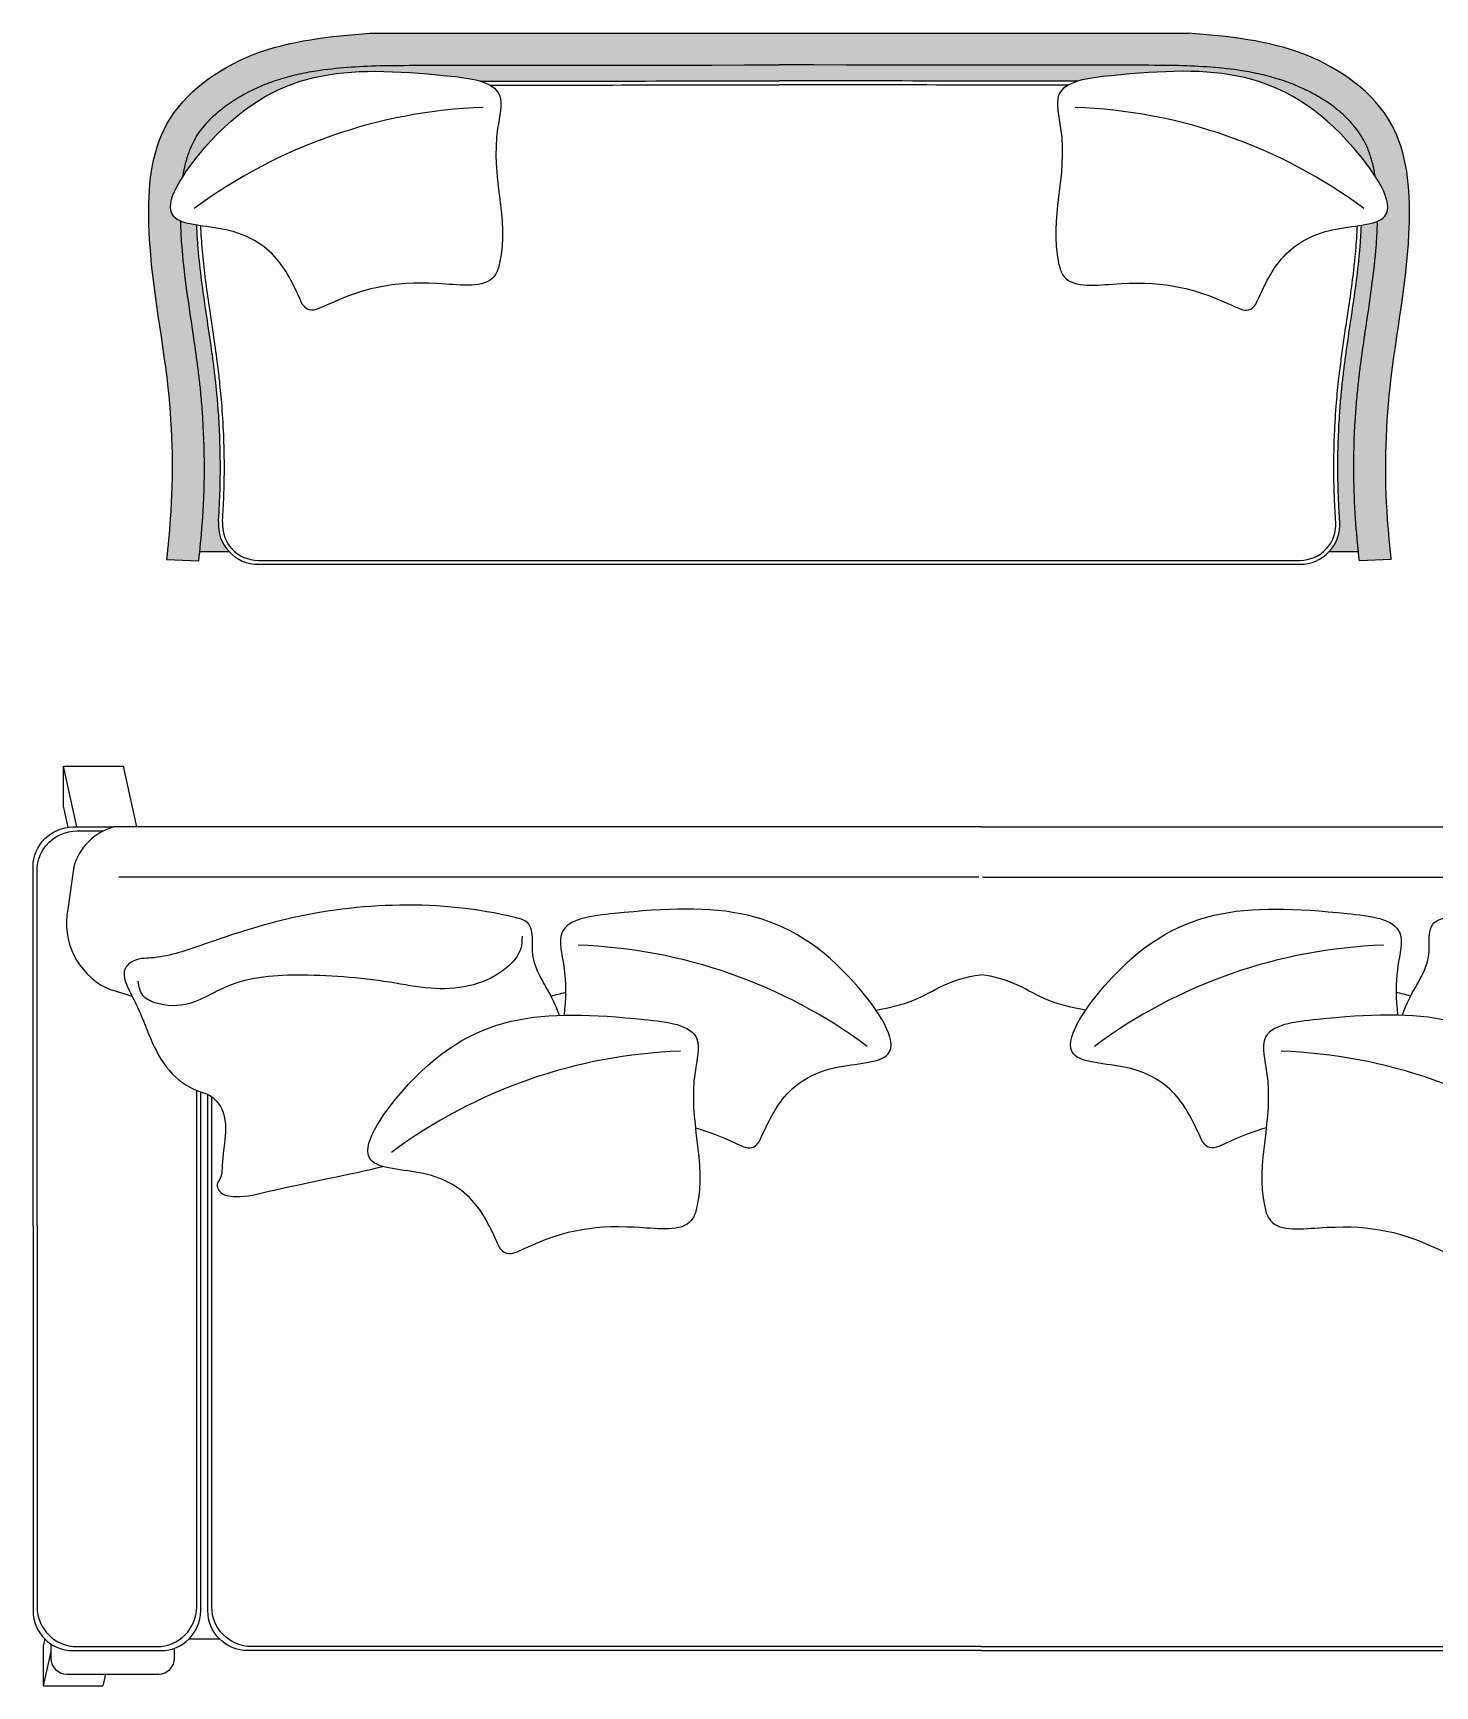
# Model space of a CAD drawing. Header units: millimetres. Extents: x -38686 to 870903, y -23218 to 232707.
# Drawn here: x 53590 to 55347, y 25335 to 27408 of the extents above; entities that cross this region are included whole.
import ezdxf

# ---------------------------------------------------------------- set-up
doc = ezdxf.new("R2010")
doc.units = ezdxf.units.MM
doc.header["$LTSCALE"] = 10
doc.layers.add('40 - Detail Outline', color=142, linetype='Continuous')

msp = doc.modelspace()

# ---------------------------------------------------------------- hatches: boundary and pattern name
at = {"layer": '40 - Detail Outline'}
h = msp.add_hatch(dxfattribs=at)
h.set_pattern_fill('ANGLE', color=251, scale=2, angle=180.0057742412218, style=0)
h.set_pattern_definition([(180.0057742412217, (10446.13662483829, 30952.28804867177), (0.001407889907715427, -13.96999992905677), [10.16, -3.81]), (270.0057742412217, (10446.13662483829, 30952.28804867177), (13.96999992905677, 0.001407889907714571), [10.16, -3.81])])
edge = h.paths.add_edge_path()
edge.add_spline(control_points=[(54012.14816807176, 27407.78005104836), (53962.2650689928, 27403.45986878583), (53866.48306748213, 27395.16456012145), (53741.61606233672, 27306.41912409091), (53727.79283942931, 27139.27712728154), (53763.68422221908, 26978.95720020467), (53766.64796815463, 26836.13786025151), (53759.37776166655, 26764.61645505424), (53757.66632809918, 26747.78005104836)], knot_values=[0, 0, 0, 0, 149.7603242992956, 287.5591908508983, 413.4951395814311, 621.5648202672626, 786.5247761213075, 837.3126046125625, 837.3126046125625, 837.3126046125625, 837.3126046125625], degree=3, periodic=0)
edge.add_line((53757.66632809918, 26747.78005104836), (53797.63333459657, 26746.15573838408))
edge.add_spline(control_points=[(53797.63333459661, 26746.15573838408), (53799.08114199119, 26759.67026566952), (53800.74057168196, 26775.95055105838), (53802.22017854746, 26795.54840399731), (53802.42766139121, 26798.47781414391), (53802.81388303635, 26804.33203638902), (53802.99306598862, 26807.26043360741), (53803.48902506992, 26816.04879455706), (53803.7642122368, 26821.91192739975), (53804.42493815674, 26839.5084977593), (53804.64565389897, 26851.24910488387), (53804.66020375054, 26886.45566276509), (53803.80663356115, 26909.90632807654), (53801.52828069555, 26941.37350829009), (53800.83582395298, 26949.5104469264), (53799.41018047335, 26964.09230597944), (53798.7109171738, 26970.55291541078), (53797.20574252409, 26983.36608649014), (53796.40114894151, 26989.72709569196), (53793.88129415282, 27008.68608599511), (53792.0604849245, 27021.15993475272), (53787.65286904864, 27050.81553066907), (53785.05393974751, 27067.87185151617), (53780.44969554193, 27101.68122869898), (53778.4440623025, 27118.43339529085), (53776.58530387294, 27140.37029278992), (53776.20011405658, 27145.58966538876), (53775.61674872201, 27155.12465802284), (53775.39772761185, 27159.44015804577), (53775.12194173152, 27166.47386885948), (53775.03505282299, 27169.19240356405), (53774.96914267298, 27171.90836677728)], knot_values=[0, 0, 0, 0, 48.07060013379734, 48.07060013379734, 56.47789240769309, 56.47789240769309, 64.88518468158884, 64.88518468158884, 81.69976922938034, 81.69976922938034, 115.3289383249633, 115.3289383249633, 182.5872765161294, 182.5872765161294, 206.1104028338449, 206.1104028338449, 224.8551363889766, 224.8551363889766, 243.5998699441083, 243.5998699441083, 281.0893370543718, 281.0893370543718, 333.6639460987698, 333.6639460987698, 386.2385551431677, 386.2385551431677, 402.6676771919057, 402.6676771919057, 416.2497866608803, 416.2497866608803, 424.7909504151823, 424.7909504151823, 424.7909504151823, 424.7909504151823], degree=3, periodic=0)
edge.add_spline(control_points=[(53774.96914267298, 27171.90836677732), (53771.07269126049, 27173.52629208439), (53755.29127488993, 27183.5368390875), (53764.622631912, 27207.8877552368), (53777.92532439984, 27228.46243265863)], knot_values=[191.4067610324763, 191.4067610324763, 191.4067610324763, 191.4067610324763, 206.3684940841009, 266.00293217452, 266.00293217452, 266.00293217452, 266.00293217452], degree=3, periodic=0)
edge.add_spline(control_points=[(53777.92532439984, 27228.46243265863), (53778.74999719954, 27233.70872560212), (53779.75406931262, 27238.78318017815), (53782.31192555299, 27249.20085692785), (53783.92182006311, 27254.48174698838), (53787.65227363285, 27264.45016488157), (53789.77126060298, 27269.13703032514), (53792.64300242084, 27274.42279080079), (53793.13671430253, 27275.2993857998), (53794.15933809982, 27277.05252950008), (53794.68662818035, 27277.92618018925), (53796.31625261405, 27280.53818045118), (53797.46637544376, 27282.26761959286), (53801.10528384772, 27287.41703737604), (53803.78319441999, 27290.79845492565), (53809.61562638072, 27297.4286272312), (53812.7700580376, 27300.67706820479), (53821.47320997642, 27308.84583971033), (53827.34784712933, 27313.63739055321), (53839.93810743163, 27322.65085403157), (53846.65271557969, 27326.87241266238), (53860.62991205306, 27334.63007015896), (53867.89207224856, 27338.16625747819), (53882.64572788408, 27344.46781878026), (53890.12205947089, 27347.2267748923), (53905.33656005416, 27352.07648858065), (53913.07206494221, 27354.16632128173), (53928.82056005983, 27357.77248426377), (53936.83342492644, 27359.28849691696), (53957.60001761431, 27362.53810279136), (53970.54863684881, 27363.93508726717), (53997.05581655906, 27365.9446620855), (54010.61286804665, 27366.55702277676), (54035.35348588676, 27367.32423161422), (54046.4392893223, 27367.54851463917), (54524.86932059395, 27367.77212251062)], knot_values=[486.9828337777111, 486.9828337777111, 486.9828337777111, 486.9828337777111, 505.6984918914179, 505.6984918914179, 527.0374822584604, 527.0374822584604, 548.3764726255029, 548.3764726255029, 552.6850593249357, 552.6850593249357, 556.9936460243684, 556.9936460243684, 565.6108194232339, 565.6108194232339, 582.8451662209649, 582.8451662209649, 600.0795130186958, 600.0795130186958, 627.348964405059, 627.348964405059, 654.6184157914221, 654.6184157914221, 681.8878671777852, 681.8878671777852, 709.1573185641483, 709.1573185641483, 736.4267699505115, 736.4267699505115, 763.6962213368746, 763.6962213368746, 805.892937542554, 805.892937542554, 848.0896537482334, 848.0896537482334, 881.450116112778, 881.450116112778, 881.450116112778, 881.450116112778], degree=3, periodic=0)
edge.add_spline(control_points=[(54524.86932059401, 27367.77212251062), (55003.29935186566, 27367.54851463917), (55014.38515530125, 27367.32423161422), (55039.12577314134, 27366.55702277676), (55052.68282462889, 27365.9446620855), (55079.19000433921, 27363.93508726717), (55092.1386235737, 27362.53810279136), (55112.90521626157, 27359.28849691696), (55120.91808112818, 27357.77248426377), (55136.66657624577, 27354.16632128173), (55144.4020811338, 27352.07648858065), (55159.61658171713, 27347.2267748923), (55167.09291330387, 27344.46781878026), (55181.84656893942, 27338.16625747819), (55189.10872913492, 27334.63007015896), (55203.08592560832, 27326.87241266238), (55209.80053375638, 27322.65085403157), (55222.39079405865, 27313.63739055321), (55228.26543121156, 27308.84583971033), (55236.96858315042, 27300.67706820479), (55240.12301480729, 27297.4286272312), (55245.95544676797, 27290.79845492565), (55248.6333573403, 27287.41703737604), (55252.27226574425, 27282.26761959286), (55253.42238857393, 27280.53818045118), (55255.05201300766, 27277.92618018925), (55255.57930308819, 27277.05252950008), (55256.60192688549, 27275.2993857998), (55257.09563876718, 27274.42279080079), (55259.967380585, 27269.13703032514), (55262.08636755517, 27264.45016488157), (55265.8168211249, 27254.48174698838), (55267.42671563497, 27249.20085692785), (55269.98457187539, 27238.78318017815), (55270.98864398844, 27233.70872560212), (55271.81331678812, 27228.46243265863)], knot_values=[486.9828337777226, 486.9828337777226, 486.9828337777226, 486.9828337777226, 520.3432961423031, 520.3432961423031, 562.5400123479825, 562.5400123479825, 604.7367285536619, 604.7367285536619, 632.006179940025, 632.006179940025, 659.2756313263882, 659.2756313263882, 686.5450827127513, 686.5450827127513, 713.8145340991144, 713.8145340991144, 741.0839854854776, 741.0839854854776, 768.3534368718407, 768.3534368718407, 785.5877836695716, 785.5877836695716, 802.8221304673026, 802.8221304673026, 811.4393038661681, 811.4393038661681, 815.7478905656009, 815.7478905656009, 820.0564772650337, 820.0564772650337, 841.3954676320761, 841.3954676320761, 862.7344579991186, 862.7344579991186, 881.4501161128139, 881.4501161128139, 881.4501161128139, 881.4501161128139], degree=3, periodic=0)
edge.add_spline(control_points=[(55271.81331678812, 27228.46243265867), (55285.11600927595, 27207.88775523685), (55294.44736629806, 27183.5368390875), (55278.66594992753, 27173.52629208439), (55274.76949851506, 27171.90836677732)], knot_values=[191.4067610324986, 191.4067610324986, 191.4067610324986, 191.4067610324986, 251.0411991229657, 266.0029321745681, 266.0029321745681, 266.0029321745681, 266.0029321745681], degree=3, periodic=0)
edge.add_spline(control_points=[(55274.76949851506, 27171.90836677728), (55274.70358836497, 27169.19240356405), (55274.61669945647, 27166.47386885948), (55274.34091357616, 27159.44015804577), (55274.12189246598, 27155.12465802284), (55273.53852713143, 27145.58966538876), (55273.15333731505, 27140.37029278992), (55271.29457888548, 27118.43339529085), (55269.28894564608, 27101.68122869898), (55264.68470144045, 27067.87185151617), (55262.08577213937, 27050.81553066907), (55257.67815626349, 27021.15993475272), (55255.8573470352, 27008.68608599511), (55253.3374922465, 26989.72709569196), (55252.53289866392, 26983.36608649014), (55251.02772401419, 26970.55291541078), (55250.32846071466, 26964.09230597944), (55248.90281723504, 26949.5104469264), (55248.21036049243, 26941.37350829009), (55245.93200762683, 26909.90632807654), (55245.07843743748, 26886.45566276509), (55245.09298728901, 26851.24910488387), (55245.31370303128, 26839.5084977593), (55245.97442895119, 26821.91192739975), (55246.24961611803, 26816.04879455706), (55246.74557519937, 26807.26043360741), (55246.92475815164, 26804.33203638902), (55247.31097979678, 26798.47781414391), (55247.51846264052, 26795.54840399731), (55248.99806950602, 26775.95055105838), (55250.65749919682, 26759.67026566952), (55252.1053065914, 26746.15573838408)], knot_values=[0, 0, 0, 0, 8.54116375429868, 8.54116375429868, 22.12327322327326, 22.12327322327326, 38.55239527201121, 38.55239527201121, 91.12700431640917, 91.12700431640917, 143.7016133608071, 143.7016133608071, 181.1910804710706, 181.1910804710706, 199.9358140262023, 199.9358140262023, 218.6805475813341, 218.6805475813341, 242.2036738990496, 242.2036738990496, 309.4620120902156, 309.4620120902156, 343.0911811857986, 343.0911811857986, 359.9057657335901, 359.9057657335901, 368.3130580074858, 368.3130580074858, 376.7203502813816, 376.7203502813816, 424.7909504151789, 424.7909504151789, 424.7909504151789, 424.7909504151789], degree=3, periodic=0)
edge.add_line((55252.1053065914, 26746.15573838408), (55292.07231308884, 26747.78005104836))
edge.add_spline(control_points=[(55292.07231308881, 26747.78005104836), (55290.36087952147, 26764.61645505424), (55283.09067303335, 26836.13786025151), (55286.05441896891, 26978.95720020467), (55321.9458017587, 27139.27712728154), (55308.1225788513, 27306.41912409091), (55183.25557370583, 27395.16456012145), (55087.47357219519, 27403.45986878583), (55037.59047311626, 27407.78005104836)], knot_values=[0, 0, 0, 0, 50.78782849125505, 215.7477843452999, 423.8174650311314, 549.7534137616642, 687.5522803132669, 837.3126046125625, 837.3126046125625, 837.3126046125625, 837.3126046125625], degree=3, periodic=0)
edge.add_line((55037.59047311626, 27407.78005104836), (54012.14816807177, 27407.78005104836))
h = msp.add_hatch(dxfattribs=at)
h.set_pattern_fill('ANGLE', color=251, scale=0.9999999999999999, angle=225.0057742412217, style=0)
h.set_pattern_definition([(225.0057742412217, (10446.13662483829, 30952.28804867177), (4.939638605756268, -4.938643077255358), [5.079999999999998, -1.905]), (315.0057742412218, (10446.13662483829, 30952.28804867177), (4.938643077255358, 4.939638605756268), [5.079999999999999, -1.905])])
edge = h.paths.add_edge_path()
edge.add_spline(control_points=[(54524.86932059395, 27367.77212251062), (54046.4392893223, 27367.54851463917), (54035.35348588676, 27367.32423161422), (54010.61286804665, 27366.55702277676), (53997.05581655906, 27365.9446620855), (53970.54863684881, 27363.93508726717), (53957.60001761431, 27362.53810279136), (53936.83342492644, 27359.28849691696), (53928.82056005983, 27357.77248426377), (53913.07206494221, 27354.16632128173), (53905.33656005416, 27352.07648858065), (53890.12205947089, 27347.2267748923), (53882.64572788408, 27344.46781878026), (53867.89207224856, 27338.16625747819), (53860.62991205306, 27334.63007015896), (53846.65271557969, 27326.87241266238), (53839.93810743163, 27322.65085403157), (53827.34784712933, 27313.63739055321), (53821.47320997642, 27308.84583971033), (53812.7700580376, 27300.67706820479), (53809.61562638072, 27297.4286272312), (53803.78319441999, 27290.79845492565), (53801.10528384772, 27287.41703737604), (53797.46637544376, 27282.26761959286), (53796.31625261405, 27280.53818045118), (53794.68662818035, 27277.92618018925), (53794.15933809982, 27277.05252950008), (53793.13671430253, 27275.2993857998), (53792.64300242084, 27274.42279080079), (53789.77126060298, 27269.13703032514), (53787.65227363285, 27264.45016488157), (53783.92182006311, 27254.48174698838), (53782.31192555299, 27249.20085692785), (53779.75406931262, 27238.78318017815), (53778.74999719954, 27233.70872560212), (53777.92532439984, 27228.46243265863)], knot_values=[486.982833777711, 486.982833777711, 486.982833777711, 486.982833777711, 520.3432961422556, 520.3432961422556, 562.540012347935, 562.540012347935, 604.7367285536144, 604.7367285536144, 632.0061799399775, 632.0061799399775, 659.2756313263407, 659.2756313263407, 686.5450827127038, 686.5450827127038, 713.8145340990669, 713.8145340990669, 741.08398548543, 741.08398548543, 768.3534368717932, 768.3534368717932, 785.5877836695241, 785.5877836695241, 802.8221304672551, 802.8221304672551, 811.4393038661206, 811.4393038661206, 815.7478905655533, 815.7478905655533, 820.0564772649861, 820.0564772649861, 841.3954676320286, 841.3954676320286, 862.7344579990711, 862.7344579990711, 881.4501161127779, 881.4501161127779, 881.4501161127779, 881.4501161127779], degree=3, periodic=0)
edge.add_spline(control_points=[(53777.92532439984, 27228.46243265863), (53785.62279758259, 27240.36776895374), (53883.88872124959, 27365.32734086904), (53989.88167414913, 27367.15491197399), (54138.36242311983, 27351.16408555508), (54150.63539085514, 27347.45656227559)], knot_values=[266.00293217452, 266.00293217452, 266.00293217452, 266.00293217452, 300.509817783436, 617.2471518604484, 653.4699217599625, 653.4699217599625, 653.4699217599625, 653.4699217599625], degree=3, periodic=0)
edge.add_spline(control_points=[(54150.63539085508, 27347.45656227559), (54223.55031513234, 27347.56733067847), (54339.31136680854, 27347.66786291304), (54524.86932059401, 27347.76815204972)], knot_values=[866.0903833866362, 866.0903833866362, 866.0903833866362, 866.0903833866362, 881.0554126370835, 881.0554126370835, 881.0554126370835, 881.0554126370835], degree=3, periodic=0)
edge.add_spline(control_points=[(54524.86932059401, 27347.76815204972), (54710.42727437941, 27347.66786291304), (54826.18832605565, 27347.56733067847), (54899.10325033288, 27347.45656227559)], knot_values=[866.0903833866342, 866.0903833866342, 866.0903833866342, 866.0903833866342, 881.055412637079, 881.055412637079, 881.055412637079, 881.055412637079], degree=3, periodic=0)
edge.add_spline(control_points=[(54899.1032503329, 27347.45656227559), (54911.37621806818, 27351.16408555508), (55059.85696703894, 27367.15491197399), (55165.84991993837, 27365.32734086904), (55264.11584360542, 27240.36776895374), (55271.81331678812, 27228.46243265867)], knot_values=[266.0029321745681, 266.0029321745681, 266.0029321745681, 266.0029321745681, 302.2257020740824, 618.9630361510948, 653.4699217599627, 653.4699217599627, 653.4699217599627, 653.4699217599627], degree=3, periodic=0)
edge.add_spline(control_points=[(55271.81331678812, 27228.46243265863), (55270.98864398844, 27233.70872560212), (55269.98457187539, 27238.78318017815), (55267.42671563497, 27249.20085692785), (55265.8168211249, 27254.48174698838), (55262.08636755517, 27264.45016488157), (55259.967380585, 27269.13703032514), (55257.09563876718, 27274.42279080079), (55256.60192688549, 27275.2993857998), (55255.57930308819, 27277.05252950008), (55255.05201300766, 27277.92618018925), (55253.42238857393, 27280.53818045118), (55252.27226574425, 27282.26761959286), (55248.6333573403, 27287.41703737604), (55245.95544676797, 27290.79845492565), (55240.12301480729, 27297.4286272312), (55236.96858315042, 27300.67706820479), (55228.26543121156, 27308.84583971033), (55222.39079405865, 27313.63739055321), (55209.80053375638, 27322.65085403157), (55203.08592560832, 27326.87241266238), (55189.10872913492, 27334.63007015896), (55181.84656893942, 27338.16625747819), (55167.09291330387, 27344.46781878026), (55159.61658171713, 27347.2267748923), (55144.4020811338, 27352.07648858065), (55136.66657624577, 27354.16632128173), (55120.91808112818, 27357.77248426377), (55112.90521626157, 27359.28849691696), (55092.1386235737, 27362.53810279136), (55079.19000433921, 27363.93508726717), (55052.68282462889, 27365.9446620855), (55039.12577314134, 27366.55702277676), (55014.38515530125, 27367.32423161422), (55003.29935186566, 27367.54851463917), (54524.86932059401, 27367.77212251062)], knot_values=[486.9828337777226, 486.9828337777226, 486.9828337777226, 486.9828337777226, 505.6984918914179, 505.6984918914179, 527.0374822584604, 527.0374822584604, 548.3764726255029, 548.3764726255029, 552.6850593249357, 552.6850593249357, 556.9936460243684, 556.9936460243684, 565.6108194232339, 565.6108194232339, 582.8451662209649, 582.8451662209649, 600.0795130186958, 600.0795130186958, 627.348964405059, 627.348964405059, 654.6184157914221, 654.6184157914221, 681.8878671777852, 681.8878671777852, 709.1573185641483, 709.1573185641483, 736.4267699505115, 736.4267699505115, 763.6962213368746, 763.6962213368746, 805.892937542554, 805.892937542554, 848.0896537482334, 848.0896537482334, 881.4501161128139, 881.4501161128139, 881.4501161128139, 881.4501161128139], degree=3, periodic=0)
edge = h.paths.add_edge_path()
edge.add_line((55214.42036709283, 26757.865089339), (55251.56693325756, 26757.865089339))
edge.add_spline(control_points=[(55274.76949851506, 27171.90836677728), (55274.70358836497, 27169.19240356405), (55274.61669945647, 27166.47386885948), (55274.34091357616, 27159.44015804577), (55274.12189246598, 27155.12465802284), (55273.53852713143, 27145.58966538876), (55273.15333731505, 27140.37029278992), (55271.29457888548, 27118.43339529085), (55269.28894564608, 27101.68122869898), (55264.68470144045, 27067.87185151617), (55262.08577213937, 27050.81553066907), (55257.67815626349, 27021.15993475272), (55255.8573470352, 27008.68608599511), (55253.3374922465, 26989.72709569196), (55252.53289866392, 26983.36608649014), (55251.02772401419, 26970.55291541078), (55250.32846071466, 26964.09230597944), (55248.90281723504, 26949.5104469264), (55248.21036049243, 26941.37350829009), (55245.93200762683, 26909.90632807654), (55245.07843743748, 26886.45566276509), (55245.09298728901, 26851.24910488387), (55245.31370303128, 26839.5084977593), (55245.97442895119, 26821.91192739975), (55246.24961611803, 26816.04879455706), (55246.74557519937, 26807.26043360741), (55246.92475815164, 26804.33203638902), (55247.31097979678, 26798.47781414391), (55247.51846264052, 26795.54840399731), (55248.99806950602, 26775.95055105838), (55250.65749919682, 26759.67026566952), (55252.1053065914, 26746.15573838408)], knot_values=[0, 0, 0, 0, 8.54116375429868, 8.54116375429868, 22.12327322327326, 22.12327322327326, 38.55239527201121, 38.55239527201121, 91.12700431640917, 91.12700431640917, 143.7016133608071, 143.7016133608071, 181.1910804710706, 181.1910804710706, 199.9358140262023, 199.9358140262023, 218.6805475813341, 218.6805475813341, 242.2036738990496, 242.2036738990496, 309.4620120902156, 309.4620120902156, 343.0911811857986, 343.0911811857986, 359.9057657335901, 359.9057657335901, 368.3130580074858, 368.3130580074858, 376.7203502813816, 376.7203502813816, 424.7909504151789, 424.7909504151789, 424.7909504151789, 424.7909504151789], degree=3, periodic=0)
edge.add_spline(control_points=[(55274.76949851506, 27171.90836677732), (55269.25202548347, 27169.61734391986), (55262.26844928387, 27168.10809463179), (55254.61112148315, 27166.84966753491)], knot_values=[170.2205713744746, 170.2205713744746, 170.2205713744746, 170.2205713744746, 191.4067610324986, 191.4067610324986, 191.4067610324986, 191.4067610324986], degree=3, periodic=0)
edge.add_spline(control_points=[(55254.61112148318, 27166.84966753491), (55254.42498347655, 27161.51797482173), (55254.15858305304, 27156.18143191553), (55253.42709710504, 27144.60134805624), (55252.93662810052, 27138.35413010227), (55251.17909927457, 27119.12306877483), (55249.64105655492, 27106.05306766742), (55246.13346649639, 27079.57730597806), (55244.16187388042, 27066.16830411502), (55240.09827944246, 27038.90257428489), (55238.00469749066, 27025.04716120274), (55235.14743537433, 27004.66068211539), (55234.29316684211, 26998.3521624173), (55233.06967057259, 26988.80193626078), (55232.67152934353, 26985.60403105036), (55231.89884884792, 26979.17835877055), (55231.52410993096, 26975.94731293451), (55230.5188914669, 26966.90038665602), (55229.92037922921, 26961.06038338654), (55228.65829767368, 26947.53633476742), (55228.03004259072, 26939.83578560165), (55226.75636369814, 26921.59445256283), (55226.18809714622, 26911.04115316805), (55225.15645811, 26883.70973657057), (55224.94935746354, 26866.90597652328), (55225.29306872821, 26841.69437320889), (55225.51673764348, 26833.28954020158), (55226.01806129495, 26820.68814750238), (55226.21280842356, 26816.48865688975), (55226.65795976791, 26808.09285540713), (55226.90825052297, 26803.8979089837), (55227.28509731713, 26798.22170837513), (55227.38704235209, 26796.74104227744), (55227.49230822525, 26795.26219019405)], knot_values=[51.95521890397282, 51.95521890397282, 51.95521890397282, 51.95521890397282, 69.34591305675667, 69.34591305675667, 89.59696645505602, 89.59696645505602, 131.4340819367074, 131.4340819367074, 173.2711974183588, 173.2711974183588, 215.1083129000102, 215.1083129000102, 233.6271864444486, 233.6271864444486, 242.8866232166678, 242.8866232166678, 252.146059988887, 252.146059988887, 268.7226730483786, 268.7226730483786, 290.5223762510073, 290.5223762510073, 320.266916921456, 320.266916921456, 367.4322168667686, 367.4322168667686, 391.0148668394249, 391.0148668394249, 402.8061918257531, 402.8061918257531, 414.5975168120813, 414.5975168120813, 418.758561000908, 418.758561000908, 418.758561000908, 418.758561000908], degree=3, periodic=0)
edge.add_arc((55177.61849656206, 26791.71213242168), 50.00000000000362, -42.60505121786298, 4.0714922899517205, ccw=False)
edge = h.paths.add_edge_path()
edge.add_spline(control_points=[(53822.24633296274, 26795.26219019405), (53822.3515988359, 26796.74104227744), (53822.45354387083, 26798.22170837513), (53822.83039066504, 26803.8979089837), (53823.08068142005, 26808.09285540713), (53823.52583276446, 26816.48865688975), (53823.72057989301, 26820.68814750238), (53824.2219035445, 26833.28954020158), (53824.44557245978, 26841.69437320889), (53824.78928372441, 26866.90597652328), (53824.58218307802, 26883.70973657057), (53823.55054404179, 26911.04115316805), (53822.98227748985, 26921.59445256283), (53821.70859859724, 26939.83578560165), (53821.08034351427, 26947.53633476742), (53819.81826195878, 26961.06038338654), (53819.21974972112, 26966.90038665602), (53818.21453125702, 26975.94731293451), (53817.83979234009, 26979.17835877055), (53817.06711184443, 26985.60403105036), (53816.66897061537, 26988.80193626078), (53815.44547434591, 26998.3521624173), (53814.59120581366, 27004.66068211539), (53811.73394369736, 27025.04716120274), (53809.64036174555, 27038.90257428489), (53805.57676730753, 27066.16830411502), (53803.60517469159, 27079.57730597806), (53800.09758463307, 27106.05306766742), (53798.55954191345, 27119.12306877483), (53796.80201308744, 27138.35413010227), (53796.31154408294, 27144.60134805624), (53795.58005813495, 27156.18143191558), (53795.31365771143, 27161.51797482173), (53795.12751970484, 27166.84966753491)], knot_values=[51.95521890397453, 51.95521890397453, 51.95521890397453, 51.95521890397453, 56.11626309279958, 56.11626309279958, 67.90758807912775, 67.90758807912775, 79.69891306545591, 79.69891306545591, 103.2815630381122, 103.2815630381122, 150.4468629834249, 150.4468629834249, 180.1914036538735, 180.1914036538735, 201.9911068565023, 201.9911068565023, 218.5677199159938, 218.5677199159938, 227.827156688213, 227.827156688213, 237.0865934604322, 237.0865934604322, 255.6054670048706, 255.6054670048706, 297.442582486522, 297.442582486522, 339.2796979681734, 339.2796979681734, 381.1168134498248, 381.1168134498248, 401.3678668481242, 401.3678668481242, 418.7585610009095, 418.7585610009095, 418.7585610009095, 418.7585610009095], degree=3, periodic=0)
edge.add_spline(control_points=[(53795.12751970487, 27166.84966753491), (53787.47019190417, 27168.10809463179), (53780.48661570458, 27169.61734391986), (53774.96914267298, 27171.90836677732)], knot_values=[170.2205713744788, 170.2205713744788, 170.2205713744788, 170.2205713744788, 191.4067610324763, 191.4067610324763, 191.4067610324763, 191.4067610324763], degree=3, periodic=0)
edge.add_spline(control_points=[(53774.96914267298, 27171.90836677728), (53775.03505282299, 27169.19240356405), (53775.12194173152, 27166.47386885948), (53775.39772761185, 27159.44015804577), (53775.61674872201, 27155.12465802284), (53776.20011405658, 27145.58966538876), (53776.58530387294, 27140.37029278992), (53778.4440623025, 27118.43339529085), (53780.44969554193, 27101.68122869898), (53785.05393974751, 27067.87185151617), (53787.65286904864, 27050.81553066907), (53792.0604849245, 27021.15993475272), (53793.88129415282, 27008.68608599511), (53796.40114894151, 26989.72709569196), (53797.20574252409, 26983.36608649014), (53798.7109171738, 26970.55291541078), (53799.41018047335, 26964.09230597944), (53800.83582395298, 26949.5104469264), (53801.52828069555, 26941.37350829009), (53803.80663356115, 26909.90632807654), (53804.66020375054, 26886.45566276509), (53804.64565389897, 26851.24910488387), (53804.42493815674, 26839.5084977593), (53803.7642122368, 26821.91192739975), (53803.48902506992, 26816.04879455706), (53802.99306598862, 26807.26043360741), (53802.81388303635, 26804.33203638902), (53802.42766139121, 26798.47781414391), (53802.22017854746, 26795.54840399731), (53800.74057168196, 26775.95055105838), (53799.08114199119, 26759.67026566952), (53797.63333459661, 26746.15573838408)], knot_values=[0, 0, 0, 0, 8.541163754302033, 8.541163754302033, 22.12327322327661, 22.12327322327661, 38.55239527201456, 38.55239527201456, 91.12700431641252, 91.12700431641252, 143.7016133608105, 143.7016133608105, 181.1910804710739, 181.1910804710739, 199.9358140262057, 199.9358140262057, 218.6805475813374, 218.6805475813374, 242.2036738990529, 242.2036738990529, 309.462012090219, 309.462012090219, 343.0911811858019, 343.0911811858019, 359.9057657335935, 359.9057657335935, 368.3130580074892, 368.3130580074892, 376.720350281385, 376.720350281385, 424.7909504151823, 424.7909504151823, 424.7909504151823, 424.7909504151823], degree=3, periodic=0)
edge.add_line((53798.17170793045, 26757.865089339), (53835.31827409522, 26757.865089339))
edge.add_arc((53872.12014462589, 26791.71213242171), 50.00000000000692, 175.9285077100987, 222.6050512179348, ccw=False)

# ---------------------------------------------------------------- linework, layer by layer
at = {"layer": '40 - Detail Outline', "color": 0}
for p, q in [((54012.14816807173, 27407.78005104836), (55037.59047311629, 27407.78005104836)), ((53798.88752359766, 26757.865089339), (53835.31827409522, 26757.865089339)), ((55214.42036709283, 26757.865089339), (55250.85111759035, 26757.865089339)), ((53757.66632809915, 26747.78005104836), (53797.63333459661, 26746.15573838408)), ((55292.07231308881, 26747.78005104836), (55252.1053065914, 26746.15573838408)), ((53644.87338991126, 26412.41029417685), (53628.11146468931, 26488.54263566267)), ((53719.87338991126, 26412.41029417688), (53703.11146468931, 26488.54263566267)), ((53633.94386913764, 26412.05196700354), (53628.11146468931, 26438.54263566267)), ((53644.91917824824, 26412.41029417685), (53690.80263885291, 26412.41029417688)), ((53644.91917824824, 26407.41029417688), (53678.06175637888, 26407.41029417688)), ((54777.67218230845, 26412.41029417685), (53690.80263885291, 26412.41029417688)), ((54777.67218230845, 26412.41029417685), (55864.54172576393, 26412.41029417688)), ((54775.05984330346, 26349.4001273625), (53697.38079386158, 26349.4001273625)), ((54780.28452131338, 26349.4001273625), (55857.9635707553, 26349.4001273625)), ((53604.53316942899, 25394.55353889968), (53602.53900828009, 25385.49609737332)), ((53785.44635249279, 25394.52284251152), (53823.57523200437, 25394.52284251152)), ((53612.00971237989, 25378.51185296771), (53602.53900828009, 25335.49609737332)), ((53680.83326600434, 25350.45855250199), (53677.53900828009, 25335.49609737332))]:
    msp.add_line(p, q, dxfattribs=at)
for points in [[(53822.24633296274, 26795.26219019405, 0.4351833459399541), (53872.12014462589, 26741.71213242168), (54524.86932059401, 26741.71213242168)], [(53827.23371412911, 26794.90718441682, 0.4351833459398679), (53872.12014462589, 26746.71213242168), (54524.86932059401, 26746.71213242168)], [(54524.86932059401, 26741.71213242168), (55177.61849656206, 26741.71213242168, 0.4351833459402272), (55227.49230822525, 26795.26219019405)], [(54524.86932059401, 26746.71213242168), (55177.61849656206, 26746.71213242168, 0.4351833459402104), (55222.50492705894, 26794.90718441682)], [(53589.91917824827, 25912.53038411408), (53589.91917824824, 26362.41029417688, -0.414213562373095), (53639.91917824824, 26412.41029417685), (53644.91917824824, 26412.41029417685)], [(53594.91917824824, 25912.53038411408), (53594.91917824824, 26357.41029417688, -0.414213562373095), (53644.91917824824, 26407.41029417688)], [(54134.93093274138, 26412.41029417685), (53690.80263885291, 26412.41029417688, 0.258142868669452), (53640.80263885291, 26362.41029417688), (53633.29520344551, 26309.20819692568, 0.3346121740680547), (53681.86900208244, 26210.59613554459, 0.3850498036581981)], [(53589.91917824827, 25912.53038411408), (53589.91917824824, 25429.87818157083, 0.414213562373095), (53639.91917824824, 25379.87818157083), (53750.09101343347, 25379.87818157083, 0.414213562373095), (53800.09101343347, 25429.87818157083), (53800.09101343347, 26080.27072820092)], [(53594.91917824824, 25912.53038411408), (53594.91917824824, 25434.87818157083, 0.414213562373095), (53644.91917824824, 25384.87818157083), (53745.09101343344, 25384.87818157083, 0.414213562373095), (53795.09101343344, 25434.87818157083), (53795.09101343347, 26082.125943865)], [(54777.67218230845, 25379.87818157083), (53858.93057106368, 25379.87818157083, -0.414213562373095), (53808.93057106368, 25429.87818157083), (53808.93057106368, 26077.07507177758)], [(54777.67218230845, 25384.87818157083), (53863.93057106368, 25384.87818157083, -0.414213562373095), (53813.93057106371, 25434.87818157083), (53813.93057106368, 26074.22466792319)], [(54777.67218230845, 25379.87818157083), (55696.41379355322, 25379.87818157083, 0.414213562373095), (55746.41379355319, 25429.87818157083), (55746.41379355322, 26077.07507177758)], [(54777.67218230845, 25384.87818157083), (55691.41379355319, 25384.87818157083, 0.414213562373095), (55741.41379355313, 25434.87818157083), (55741.41379355322, 26074.22466792319)], [(53612.00971237989, 25388.39250072858), (53612.00971237989, 25370.45855250199, 0.414213562373094), (53632.00971237989, 25350.45855250199), (53747.32245948762, 25350.45855250199, 0.414213562373095), (53767.32245948762, 25370.45855250199), (53767.32245948762, 25382.94123166053)]]:
    msp.add_lwpolyline(points, format="xyb", dxfattribs=at)
for points in [[(53628.11146468931, 26438.54263566267), (53628.11146468931, 26488.54263566267), (53703.11146468931, 26488.54263566267)], [(53602.53900828009, 25385.49609737332), (53602.53900828009, 25335.49609737332), (53677.53900828009, 25335.49609737332)]]:
    msp.add_lwpolyline(points, dxfattribs=at)
at = {"layer": '40 - Detail Outline', "color": 252}
for centre, start, end in [((54176.25230373966, 26670.74968152614), 91.97986230607802, 126.6351404651925), ((54873.48633744832, 26670.74968152614), 53.36485953480749, 88.020137693922), ((54250.99578407285, 25620.47036514432), 53.37098825221099, 88.02626641240873), ((55304.34858054406, 25620.47036514432), 91.9737335875913, 126.629011747789), ((54423.56586455798, 25487.57680163883), 91.9737335875913, 126.629011747789), ((55131.77850005886, 25487.57680163883), 53.37098825221099, 88.02626641240873)]:
    msp.add_arc(centre, 644.1258542451804, start, end, dxfattribs=at)
at = {"layer": '40 - Detail Outline', "color": 0}
for points in [[(53757.66632809918, 26747.78005104836), (53762.31414545112, 26798.35476129687), (53759.24854270625, 26963.28622923181), (53735.00604163596, 27169.93881973716), (53757.66632809918, 27293.81930488337), (53864.92504567539, 27380.32996969881), (54012.14816807176, 27407.78005104836)], [(55292.07231308881, 26747.78005104836), (55287.42449573689, 26798.35476129687), (55290.49009848174, 26963.28622923181), (55314.73259955202, 27169.93881973716), (55292.07231308881, 27293.81930488337), (55184.81359551259, 27380.32996969881), (55037.59047311626, 27407.78005104836)], [(54202.73774036023, 26275.34194175158), (54201.05430990504, 26260.20290973108), (54184.21996001253, 26236.65330146778), (54094.15621302469, 26209.73946531566), (54044.07143656455, 26216.51342281555), (53927.37333827955, 26226.6061108292), (53832.68273286812, 26212.26263949266), (53786.38827746472, 26191.23620540635), (53742.61898588028, 26192.07726346534), (53727.46806644299, 26201.32889342001), (53721.57605078164, 26218.99109961748)]]:
    msp.add_spline(points, degree=3, dxfattribs=at)
at = {"layer": '40 - Detail Outline', "color": 252}
for points in [[(53927.3216011039, 27068.06828392793), (53895.49378799976, 27124.32140729732), (53831.84605841685, 27161.00396822371), (53765.7523847527, 27178.11880468471), (53804.90939398558, 27263.73023765832), (54108.43344772983, 27354.26027464532), (54174.52786089593, 27329.80761873256), (54172.08439045888, 27288.22655825487), (54174.54905986093, 27119.45769144229), (54169.57507017438, 27105.07425659978), (54106.96305957064, 27093.03631998876), (53957.65687941993, 27066.5517923117), (53933.57547330132, 27061.73666583116), (53927.32109140651, 27068.06229032504)], [(55122.41704008411, 27068.06828392793), (55154.24485318823, 27124.32140729732), (55217.89258277116, 27161.00396822371), (55283.98625643531, 27178.11880468471), (55244.82924720243, 27263.73023765832), (54941.30519345816, 27354.26027464532), (54875.21078029205, 27329.80761873256), (54877.65425072913, 27288.22655825487), (54875.18958132705, 27119.45769144229), (54880.1635710136, 27105.07425659978), (54942.77558161734, 27093.03631998876), (55092.08176176809, 27066.5517923117), (55116.1631678867, 27061.73666583116), (55122.4175497815, 27068.06229032504)], [(54174.67766305464, 25884.92202896854), (54142.85586732207, 25941.17855652007), (54079.21206190178, 25977.86792539995), (54013.12021932675, 25994.98983156001), (54052.28638587549, 26080.5970755627), (54355.82012154814, 26171.09464518111), (54421.91191872553, 26146.63491953215), (54419.46400052946, 26105.05412066141), (54421.91061733305, 25936.28499117771), (54416.93508913182, 25921.90208846681), (54354.32179123256, 25909.87084930097), (54205.01277898357, 25883.40229250793), (54180.9308579464, 25878.58974195431), (54174.67715271609, 25884.91603542018)], [(55380.66670156221, 25884.92202896854), (55412.48849729483, 25941.17855652007), (55476.13230271512, 25977.86792539995), (55542.22414529009, 25994.98983156001), (55503.05797874136, 26080.5970755627), (55199.52424306874, 26171.09464518111), (55133.43244589132, 26146.63491953215), (55135.88036408738, 26105.05412066141), (55133.43374728382, 25936.28499117771), (55138.40927548503, 25921.90208846681), (55201.02257338428, 25909.87084930097), (55350.33158563328, 25883.40229250793), (55374.41350667045, 25878.58974195431), (55380.66721190076, 25884.91603542018)]]:
    msp.add_spline(points, degree=3, dxfattribs=at)
at = {"layer": '40 - Detail Outline', "color": 0}
for points, knots in [([(53777.92532439984, 27228.46243265863), (53778.74999719954, 27233.70872560212), (53779.75406931262, 27238.78318017815), (53782.31192555299, 27249.20085692785), (53783.92182006311, 27254.48174698838), (53787.65227363285, 27264.45016488157), (53789.77126060298, 27269.13703032514), (53792.64300242084, 27274.42279080079), (53793.13671430253, 27275.2993857998), (53794.15933809982, 27277.05252950008), (53794.68662818035, 27277.92618018925), (53796.31625261405, 27280.53818045118), (53797.46637544376, 27282.26761959286), (53801.10528384772, 27287.41703737604), (53803.78319441999, 27290.79845492565), (53809.61562638072, 27297.4286272312), (53812.7700580376, 27300.67706820479), (53821.47320997642, 27308.84583971033), (53827.34784712933, 27313.63739055321), (53839.93810743163, 27322.65085403157), (53846.65271557969, 27326.87241266238), (53860.62991205306, 27334.63007015896), (53867.89207224856, 27338.16625747819), (53882.64572788408, 27344.46781878026), (53890.12205947089, 27347.2267748923), (53905.33656005416, 27352.07648858065), (53913.07206494221, 27354.16632128173), (53928.82056005983, 27357.77248426377), (53936.83342492644, 27359.28849691696), (53957.60001761431, 27362.53810279136), (53970.54863684881, 27363.93508726717), (53997.05581655906, 27365.9446620855), (54010.61286804665, 27366.55702277676), (54035.35348588676, 27367.32423161422), (54046.4392893223, 27367.54851463917), (54524.86932059395, 27367.77212251062)], [486.9828337777111, 486.9828337777111, 486.9828337777111, 486.9828337777111, 505.6984918914179, 505.6984918914179, 527.0374822584604, 527.0374822584604, 548.3764726255029, 548.3764726255029, 552.6850593249357, 552.6850593249357, 556.9936460243684, 556.9936460243684, 565.6108194232339, 565.6108194232339, 582.8451662209649, 582.8451662209649, 600.0795130186958, 600.0795130186958, 627.348964405059, 627.348964405059, 654.6184157914221, 654.6184157914221, 681.8878671777852, 681.8878671777852, 709.1573185641483, 709.1573185641483, 736.4267699505115, 736.4267699505115, 763.6962213368746, 763.6962213368746, 805.892937542554, 805.892937542554, 848.0896537482334, 848.0896537482334, 881.450116112778, 881.450116112778, 881.450116112778, 881.450116112778]), ([(55271.81331678812, 27228.46243265863), (55270.98864398844, 27233.70872560212), (55269.98457187539, 27238.78318017815), (55267.42671563497, 27249.20085692785), (55265.8168211249, 27254.48174698838), (55262.08636755517, 27264.45016488157), (55259.967380585, 27269.13703032514), (55257.09563876718, 27274.42279080079), (55256.60192688549, 27275.2993857998), (55255.57930308819, 27277.05252950008), (55255.05201300766, 27277.92618018925), (55253.42238857393, 27280.53818045118), (55252.27226574425, 27282.26761959286), (55248.6333573403, 27287.41703737604), (55245.95544676797, 27290.79845492565), (55240.12301480729, 27297.4286272312), (55236.96858315042, 27300.67706820479), (55228.26543121156, 27308.84583971033), (55222.39079405865, 27313.63739055321), (55209.80053375638, 27322.65085403157), (55203.08592560832, 27326.87241266238), (55189.10872913492, 27334.63007015896), (55181.84656893942, 27338.16625747819), (55167.09291330387, 27344.46781878026), (55159.61658171713, 27347.2267748923), (55144.4020811338, 27352.07648858065), (55136.66657624577, 27354.16632128173), (55120.91808112818, 27357.77248426377), (55112.90521626157, 27359.28849691696), (55092.1386235737, 27362.53810279136), (55079.19000433921, 27363.93508726717), (55052.68282462889, 27365.9446620855), (55039.12577314134, 27366.55702277676), (55014.38515530125, 27367.32423161422), (55003.29935186566, 27367.54851463917), (54524.86932059401, 27367.77212251062)], [486.9828337777226, 486.9828337777226, 486.9828337777226, 486.9828337777226, 505.6984918914179, 505.6984918914179, 527.0374822584604, 527.0374822584604, 548.3764726255029, 548.3764726255029, 552.6850593249357, 552.6850593249357, 556.9936460243684, 556.9936460243684, 565.6108194232339, 565.6108194232339, 582.8451662209649, 582.8451662209649, 600.0795130186958, 600.0795130186958, 627.348964405059, 627.348964405059, 654.6184157914221, 654.6184157914221, 681.8878671777852, 681.8878671777852, 709.1573185641483, 709.1573185641483, 736.4267699505115, 736.4267699505115, 763.6962213368746, 763.6962213368746, 805.892937542554, 805.892937542554, 848.0896537482334, 848.0896537482334, 881.4501161128139, 881.4501161128139, 881.4501161128139, 881.4501161128139]), ([(53797.63333459661, 26746.15573838408), (53799.08114199119, 26759.67026566952), (53800.74057168196, 26775.95055105838), (53802.22017854746, 26795.54840399731), (53802.42766139121, 26798.47781414391), (53802.81388303635, 26804.33203638902), (53802.99306598862, 26807.26043360741), (53803.48902506992, 26816.04879455706), (53803.7642122368, 26821.91192739975), (53804.42493815674, 26839.5084977593), (53804.64565389897, 26851.24910488387), (53804.66020375054, 26886.45566276509), (53803.80663356115, 26909.90632807654), (53801.52828069555, 26941.37350829009), (53800.83582395298, 26949.5104469264), (53799.41018047335, 26964.09230597944), (53798.7109171738, 26970.55291541078), (53797.20574252409, 26983.36608649014), (53796.40114894151, 26989.72709569196), (53793.88129415282, 27008.68608599511), (53792.0604849245, 27021.15993475272), (53787.65286904864, 27050.81553066907), (53785.05393974751, 27067.87185151617), (53780.44969554193, 27101.68122869898), (53778.4440623025, 27118.43339529085), (53776.58530387294, 27140.37029278992), (53776.20011405658, 27145.58966538876), (53775.61674872201, 27155.12465802284), (53775.39772761185, 27159.44015804577), (53775.12194173152, 27166.47386885948), (53775.03505282299, 27169.19240356405), (53774.96914267298, 27171.90836677728)], [0, 0, 0, 0, 48.07060013379734, 48.07060013379734, 56.47789240769309, 56.47789240769309, 64.88518468158884, 64.88518468158884, 81.69976922938034, 81.69976922938034, 115.3289383249633, 115.3289383249633, 182.5872765161294, 182.5872765161294, 206.1104028338449, 206.1104028338449, 224.8551363889766, 224.8551363889766, 243.5998699441083, 243.5998699441083, 281.0893370543718, 281.0893370543718, 333.6639460987698, 333.6639460987698, 386.2385551431677, 386.2385551431677, 402.6676771919057, 402.6676771919057, 416.2497866608803, 416.2497866608803, 424.7909504151823, 424.7909504151823, 424.7909504151823, 424.7909504151823]), ([(55252.1053065914, 26746.15573838408), (55250.65749919682, 26759.67026566952), (55248.99806950602, 26775.95055105838), (55247.51846264052, 26795.54840399731), (55247.31097979678, 26798.47781414391), (55246.92475815164, 26804.33203638902), (55246.74557519937, 26807.26043360741), (55246.24961611803, 26816.04879455706), (55245.97442895119, 26821.91192739975), (55245.31370303128, 26839.5084977593), (55245.09298728901, 26851.24910488387), (55245.07843743748, 26886.45566276509), (55245.93200762683, 26909.90632807654), (55248.21036049243, 26941.37350829009), (55248.90281723504, 26949.5104469264), (55250.32846071466, 26964.09230597944), (55251.02772401419, 26970.55291541078), (55252.53289866392, 26983.36608649014), (55253.3374922465, 26989.72709569196), (55255.8573470352, 27008.68608599511), (55257.67815626349, 27021.15993475272), (55262.08577213937, 27050.81553066907), (55264.68470144045, 27067.87185151617), (55269.28894564608, 27101.68122869898), (55271.29457888548, 27118.43339529085), (55273.15333731505, 27140.37029278992), (55273.53852713143, 27145.58966538876), (55274.12189246598, 27155.12465802284), (55274.34091357616, 27159.44015804577), (55274.61669945647, 27166.47386885948), (55274.70358836497, 27169.19240356405), (55274.76949851506, 27171.90836677728)], [0, 0, 0, 0, 48.07060013379734, 48.07060013379734, 56.47789240769309, 56.47789240769309, 64.88518468158884, 64.88518468158884, 81.69976922938034, 81.69976922938034, 115.3289383249633, 115.3289383249633, 182.5872765161294, 182.5872765161294, 206.1104028338449, 206.1104028338449, 224.8551363889766, 224.8551363889766, 243.5998699441083, 243.5998699441083, 281.0893370543718, 281.0893370543718, 333.6639460987698, 333.6639460987698, 386.2385551431677, 386.2385551431677, 402.6676771919057, 402.6676771919057, 416.2497866608803, 416.2497866608803, 424.7909504151789, 424.7909504151789, 424.7909504151789, 424.7909504151789]), ([(53822.24633296274, 26795.26219019405), (53822.3515988359, 26796.74104227744), (53822.45354387083, 26798.22170837513), (53822.83039066504, 26803.8979089837), (53823.08068142005, 26808.09285540713), (53823.52583276446, 26816.48865688975), (53823.72057989301, 26820.68814750238), (53824.2219035445, 26833.28954020158), (53824.44557245978, 26841.69437320889), (53824.78928372441, 26866.90597652328), (53824.58218307802, 26883.70973657057), (53823.55054404179, 26911.04115316805), (53822.98227748985, 26921.59445256283), (53821.70859859724, 26939.83578560165), (53821.08034351427, 26947.53633476742), (53819.81826195878, 26961.06038338654), (53819.21974972112, 26966.90038665602), (53818.21453125702, 26975.94731293451), (53817.83979234009, 26979.17835877055), (53817.06711184443, 26985.60403105036), (53816.66897061537, 26988.80193626078), (53815.44547434591, 26998.3521624173), (53814.59120581366, 27004.66068211539), (53811.73394369736, 27025.04716120274), (53809.64036174555, 27038.90257428489), (53805.57676730753, 27066.16830411502), (53803.60517469159, 27079.57730597806), (53800.09758463307, 27106.05306766742), (53798.55954191345, 27119.12306877483), (53796.80201308744, 27138.35413010227), (53796.31154408294, 27144.60134805624), (53795.58005813495, 27156.18143191558), (53795.31365771143, 27161.51797482173), (53795.12751970484, 27166.84966753491)], [51.95521890397453, 51.95521890397453, 51.95521890397453, 51.95521890397453, 56.11626309279958, 56.11626309279958, 67.90758807912775, 67.90758807912775, 79.69891306545591, 79.69891306545591, 103.2815630381122, 103.2815630381122, 150.4468629834249, 150.4468629834249, 180.1914036538735, 180.1914036538735, 201.9911068565023, 201.9911068565023, 218.5677199159938, 218.5677199159938, 227.827156688213, 227.827156688213, 237.0865934604322, 237.0865934604322, 255.6054670048706, 255.6054670048706, 297.442582486522, 297.442582486522, 339.2796979681734, 339.2796979681734, 381.1168134498248, 381.1168134498248, 401.3678668481242, 401.3678668481242, 418.7585610009095, 418.7585610009095, 418.7585610009095, 418.7585610009095]), ([(53827.23371412908, 26794.90718441682), (53827.46954370616, 26798.22029103837), (53827.68819304818, 26801.54016968626), (53828.09007037623, 26808.17479042023), (53828.27361080953, 26811.49296302265), (53828.78091317267, 26821.61935730485), (53829.04925736162, 26828.42987652695), (53829.63869927154, 26848.86453585546), (53829.74424899134, 26862.4917379293), (53829.44558792099, 26885.60264935113), (53829.18569409917, 26895.09462522441), (53828.23480412902, 26917.90225654556), (53827.41150330016, 26931.20337705673), (53825.90652792761, 26949.57035897587), (53825.44865202435, 26954.67618871717), (53824.45352903107, 26964.87765418493), (53823.91662578442, 26969.97094439815), (53822.8758144945, 26979.19332751506), (53822.38380817304, 26983.32823000224), (53821.36511563152, 26991.54220066084), (53820.83820584478, 26995.62339559271), (53818.7044130599, 27011.65095347035), (53816.997076812, 27023.40687737859), (53813.56631726367, 27046.5454248002), (53811.84361686223, 27057.9284174693), (53808.57430790231, 27080.38295137831), (53807.02783689063, 27091.45267802535), (53804.28523598821, 27113.34739549276), (53803.08739744767, 27124.1723094336), (53801.22075211271, 27145.3624182288), (53800.53825985451, 27155.73242883126), (53800.15877554446, 27166.0664895683)], [51.95521890397458, 51.95521890397458, 51.95521890397458, 51.95521890397458, 61.22890735542737, 61.22890735542737, 70.50259580688015, 70.50259580688015, 89.51953739242455, 89.51953739242455, 127.5534205635134, 127.5534205635134, 154.099009062248, 154.099009062248, 191.4368133314067, 191.4368133314067, 205.8441474372208, 205.8441474372208, 220.251481543035, 220.251481543035, 232.0907034281521, 232.0907034281521, 243.9299253132691, 243.9299253132691, 278.8695662618726, 278.8695662618726, 313.8092072104762, 313.8092072104762, 348.7488481590797, 348.7488481590797, 383.6884891076833, 383.6884891076833, 417.707628922849, 417.707628922849, 417.707628922849, 417.707628922849]), ([(55222.50492705891, 26794.90718441682), (55222.26909748177, 26798.220291039), (55222.05044813972, 26801.54016968752), (55221.64857081158, 26808.17479042268), (55221.46503037831, 26811.49296302571), (55220.95772801258, 26821.61935735993), (55220.6893838222, 26828.42987663342), (55220.09994191118, 26848.86453611623), (55219.99439219493, 26862.49173829292), (55220.29305328164, 26885.60265013552), (55220.55294712121, 26895.0946263265), (55221.50383726187, 26917.90226095459), (55222.32713835436, 26931.2033844425), (55223.83211413419, 26949.57036898691), (55224.28999005991, 26954.67619840726), (55225.28511308786, 26964.87766322637), (55225.82201634505, 26969.97095310512), (55226.8628278918, 26979.19333783361), (55227.35483448516, 26983.32824224159), (55228.37352759461, 26991.54221671026), (55228.90043767681, 26995.62341352306), (55231.03423181979, 27011.65098001308), (55232.74156919483, 27023.4069104381), (55236.17233078685, 27046.54547052503), (55237.89503209956, 27057.92846934525), (55241.16434237058, 27080.38301529287), (55242.71081376832, 27091.45274782332), (55245.4534146759, 27113.34747695298), (55246.65125282909, 27124.17239663712), (55248.51789312364, 27145.36247973666), (55249.20038245639, 27155.73245944183), (55249.57986564341, 27166.06648956825)], [51.95521890397276, 51.95521890397276, 51.95521890397276, 51.95521890397276, 61.22890735714292, 61.22890735714292, 70.50259581031308, 70.50259581031308, 89.51953753940319, 89.51953753940319, 127.5534209975834, 127.5534209975834, 154.0990103866266, 154.0990103866266, 191.4368230379582, 191.4368230379582, 205.8441562552705, 205.8441562552705, 220.2514894725827, 220.2514894725827, 232.0907170195209, 232.0907170195209, 243.929944566459, 243.929944566459, 278.8696059171363, 278.8696059171363, 313.8092672678135, 313.8092672678135, 348.7489286184907, 348.7489286184907, 383.6885899691679, 383.6885899691679, 417.7076289254644, 417.7076289254644, 417.7076289254644, 417.7076289254644]), ([(55227.49230822525, 26795.26219019405), (55227.38704235209, 26796.74104227744), (55227.28509731713, 26798.22170837513), (55226.90825052297, 26803.8979089837), (55226.65795976791, 26808.09285540713), (55226.21280842356, 26816.48865688975), (55226.01806129495, 26820.68814750238), (55225.51673764348, 26833.28954020158), (55225.29306872821, 26841.69437320889), (55224.94935746354, 26866.90597652328), (55225.15645811, 26883.70973657057), (55226.18809714622, 26911.04115316805), (55226.75636369814, 26921.59445256283), (55228.03004259072, 26939.83578560165), (55228.65829767368, 26947.53633476742), (55229.92037922921, 26961.06038338654), (55230.5188914669, 26966.90038665602), (55231.52410993096, 26975.94731293451), (55231.89884884792, 26979.17835877055), (55232.67152934353, 26985.60403105036), (55233.06967057259, 26988.80193626078), (55234.29316684211, 26998.3521624173), (55235.14743537433, 27004.66068211539), (55238.00469749066, 27025.04716120274), (55240.09827944246, 27038.90257428489), (55244.16187388042, 27066.16830411502), (55246.13346649639, 27079.57730597806), (55249.64105655492, 27106.05306766742), (55251.17909927457, 27119.12306877483), (55252.93662810052, 27138.35413010227), (55253.42709710504, 27144.60134805624), (55254.15858305304, 27156.18143191553), (55254.42498347655, 27161.51797482173), (55254.61112148318, 27166.84966753491)], [51.95521890397282, 51.95521890397282, 51.95521890397282, 51.95521890397282, 56.11626309279958, 56.11626309279958, 67.90758807912775, 67.90758807912775, 79.69891306545591, 79.69891306545591, 103.2815630381122, 103.2815630381122, 150.4468629834249, 150.4468629834249, 180.1914036538735, 180.1914036538735, 201.9911068565023, 201.9911068565023, 218.5677199159938, 218.5677199159938, 227.827156688213, 227.827156688213, 237.0865934604322, 237.0865934604322, 255.6054670048706, 255.6054670048706, 297.442582486522, 297.442582486522, 339.2796979681734, 339.2796979681734, 381.1168134498248, 381.1168134498248, 401.3678668481242, 401.3678668481242, 418.758561000908, 418.758561000908, 418.758561000908, 418.758561000908]), ([(54249.4807771701, 26176.36673770051), (54246.98159864088, 26183.47653990327), (54236.15709622897, 26209.42189155318), (54212.79671639676, 26240.6057589041), (54216.94326403624, 26273.45825523285), (54212.5433270591, 26293.9329329529), (54109.35328165491, 26322.13111225741), (53951.36241384977, 26316.10443552331), (53814.29486278613, 26268.7260257938), (53751.70092481078, 26247.29267031802), (53717.32952616809, 26247.83976684103), (53700.69760787697, 26232.8838318881), (53707.98757991008, 26210.77345215909), (53730.14939326051, 26172.01454017497), (53743.94043697795, 26114.70168668948), (53787.73926490155, 26083.23346855021), (53814.52851258582, 26076.20582657568), (53839.04666410745, 26045.94117473928), (53825.82758886207, 26006.978318552), (53826.86290186312, 25974.11172256413), (53820.98404773968, 25966.78399681144), (53820.50960269661, 25961.38460450696), (53825.04881749832, 25950.71394342363), (53851.86551706676, 25947.00982509913), (53908.0199433935, 25961.95036450903), (53989.84237169032, 25977.44455348876), (54028.40658458043, 25986.7009922145)], [197.6263600797021, 197.6263600797021, 197.6263600797021, 197.6263600797021, 220.1014294731393, 280.8544811420048, 305.2922227090804, 319.0498267194848, 338.2503754867, 596.0454210352166, 707.8716267603644, 770.7101747874119, 793.3678358370856, 808.2057637156977, 829.3948258338784, 853.9780717281565, 947.2070605941041, 993.7675688642385, 1007.359823965427, 1029.281363951892, 1100.402630668552, 1118.307779232912, 1123.589029922106, 1127.520602730121, 1133.997810049305, 1156.234098427637, 1196.428257135455, 1314.487198545138, 1314.487198545138, 1314.487198545138, 1314.487198545138]), ([(55305.8635874468, 26176.36673770051), (55308.36276597597, 26183.47653990327), (55319.1872683879, 26209.42189155318), (55342.54764822009, 26240.6057589041), (55338.40110058064, 26273.45825523285), (55342.80103755777, 26293.9329329529), (55445.99108296196, 26322.13111225741), (55603.98195076708, 26316.10443552331), (55741.04950183071, 26268.7260257938), (55803.6434398061, 26247.29267031802), (55838.01483844875, 26247.83976684103), (55854.64675673988, 26232.8838318881), (55847.35678470679, 26210.77345215909), (55825.1949713564, 26172.01454017497), (55811.40392763889, 26114.70168668948), (55767.60509971529, 26083.23346855021), (55740.81585203108, 26076.20582657568), (55716.29770050946, 26045.94117473928), (55729.51677575478, 26006.978318552), (55728.48146275376, 25974.11172256413), (55734.36031687717, 25966.78399681144), (55734.83476192024, 25961.38460450696), (55730.29554711853, 25950.71394342363), (55703.47884755014, 25947.00982509913), (55647.32442122334, 25961.95036450903), (55565.50199292653, 25977.44455348876), (55526.93778003642, 25986.7009922145)], [197.6263600797021, 197.6263600797021, 197.6263600797021, 197.6263600797021, 220.1014294731393, 280.8544811420048, 305.2922227090804, 319.0498267194848, 338.2503754867, 596.0454210352166, 707.8716267603644, 770.7101747874119, 793.3678358370856, 808.2057637156977, 829.3948258338784, 853.9780717281565, 947.2070605941041, 993.7675688642385, 1007.359823965427, 1029.281363951892, 1100.402630668552, 1118.307779232912, 1123.589029922106, 1127.520602730121, 1133.997810049305, 1156.234098427637, 1196.428257135455, 1314.487198545138, 1314.487198545138, 1314.487198545138, 1314.487198545138]), ([(54646.17358711484, 26182.87236382461), (54663.13576443266, 26185.63194297188), (54708.68197277054, 26196.50750782749), (54738.14958098685, 26222.71896904109), (54777.67218230845, 26226.9872990829)], [979.1269634769405, 979.1269634769405, 979.1269634769405, 979.1269634769405, 1030.222454603166, 1117.805226344582, 1117.805226344582, 1117.805226344582, 1117.805226344582]), ([(54909.170777502, 26182.87236382461), (54892.20860018424, 26185.63194297188), (54846.66239184633, 26196.50750782749), (54817.19478363, 26222.71896904109), (54777.67218230845, 26226.9872990829)], [979.1269634769405, 979.1269634769405, 979.1269634769405, 979.1269634769405, 1030.222454603166, 1117.805226344582, 1117.805226344582, 1117.805226344582, 1117.805226344582])]:
    msp.add_open_spline(points, degree=3, knots=knots, dxfattribs=at)
for points in [[(54150.63539085508, 27347.45656227559), (54223.55031513234, 27347.56733067847), (54339.31136680854, 27347.66786291304), (54524.86932059401, 27347.76815204972)], [(54162.6582452713, 27342.51356679004), (54235.37296558122, 27342.60196250492), (54348.27851542947, 27342.68464832326), (54524.8693200096, 27342.76715859399)], [(54899.10325033288, 27347.45656227559), (54826.18832605565, 27347.56733067847), (54710.42727437941, 27347.66786291304), (54524.86932059401, 27347.76815204972)], [(54887.06956769334, 27342.50744875522), (54814.24603689127, 27342.59815295231), (54701.31077580506, 27342.68274798632), (54524.8693200096, 27342.76715859399)], [(53681.86900208244, 26210.59613554459), (53692.57016302826, 26206.98963341715), (53703.27132397404, 26203.38313128971), (53714.04217493915, 26200.16950760012)], [(54239.0021525817, 26200.47708477807), (54245.06885293362, 26202.03596123011), (54251.12810777145, 26203.6229993761), (54257.18972302607, 26205.18072561845)], [(55316.34221203515, 26200.47708477807), (55310.27551168329, 26202.03596123011), (55304.21625684539, 26203.6229993761), (55298.15464159081, 26205.18072561845)]]:
    msp.add_open_spline(points, degree=3, dxfattribs=at)
at = {"layer": '40 - Detail Outline', "color": 252}
for points, knots in [([(54499.88398557619, 26017.81559247399), (54509.04112435976, 26037.98074926537), (54528.60626628876, 26081.06562151313), (54587.522683155, 26116.53340731526), (54694.17508608071, 26115.79181494891), (54559.59830800066, 26314.79975992626), (54427.92271042304, 26317.05607201552), (54241.39162515799, 26295.52486255914), (54258.92561293294, 26230.57427633114), (54257.39947284415, 26196.17383386824), (54255.43544069276, 26176.53356412738)], [0, 0, 0, 0, 64.6329913883236, 138.0948437824852, 206.3684940841209, 300.5098177834535, 617.2471518604802, 687.7198688008734, 729.372661483061, 788.7629548269451, 788.7629548269451, 788.7629548269451, 788.7629548269451]), ([(55055.46037904068, 26017.81559247399), (55046.30324025714, 26037.98074926537), (55026.73809832809, 26081.06562151313), (54967.82168146185, 26116.53340731526), (54861.16927853614, 26115.79181494891), (54995.74605661622, 26314.79975992626), (55127.42165419381, 26317.05607201552), (55313.95273945891, 26295.52486255914), (55296.4187516839, 26230.57427633114), (55297.9448917727, 26196.17383386824), (55299.90892392409, 26176.53356412738)], [0, 0, 0, 0, 64.6329913883236, 138.0948437824852, 206.3684940841209, 300.5098177834535, 617.2471518604802, 687.7198688008734, 729.372661483061, 788.7629548269451, 788.7629548269451, 788.7629548269451, 788.7629548269451]), ([(54420.03810863319, 26035.13531848167), (54435.70318442694, 26030.78136799078), (54459.57114727277, 26021.64078864186), (54490.51248212173, 26006.02845169179), (54497.91588143382, 26015.33494005743), (54499.88449591468, 26017.80959892564)], [1078.231999580311, 1078.231999580311, 1078.231999580311, 1078.231999580311, 1128.774399501764, 1153.332485006811, 1162.228035474524, 1162.228035474524, 1162.228035474524, 1162.228035474524]), ([(55135.30625598365, 26035.13531848167), (55119.64118018994, 26030.78136799078), (55095.7732173441, 26021.64078864186), (55064.83188249511, 26006.02845169179), (55057.42848318303, 26015.33494005743), (55055.45986870216, 26017.80959892564)], [1078.231999580311, 1078.231999580311, 1078.231999580311, 1078.231999580311, 1128.774399501764, 1153.332485006811, 1162.228035474524, 1162.228035474524, 1162.228035474524, 1162.228035474524])]:
    msp.add_open_spline(points, degree=3, knots=knots, dxfattribs=at)

doc.saveas('drawing.dxf')
